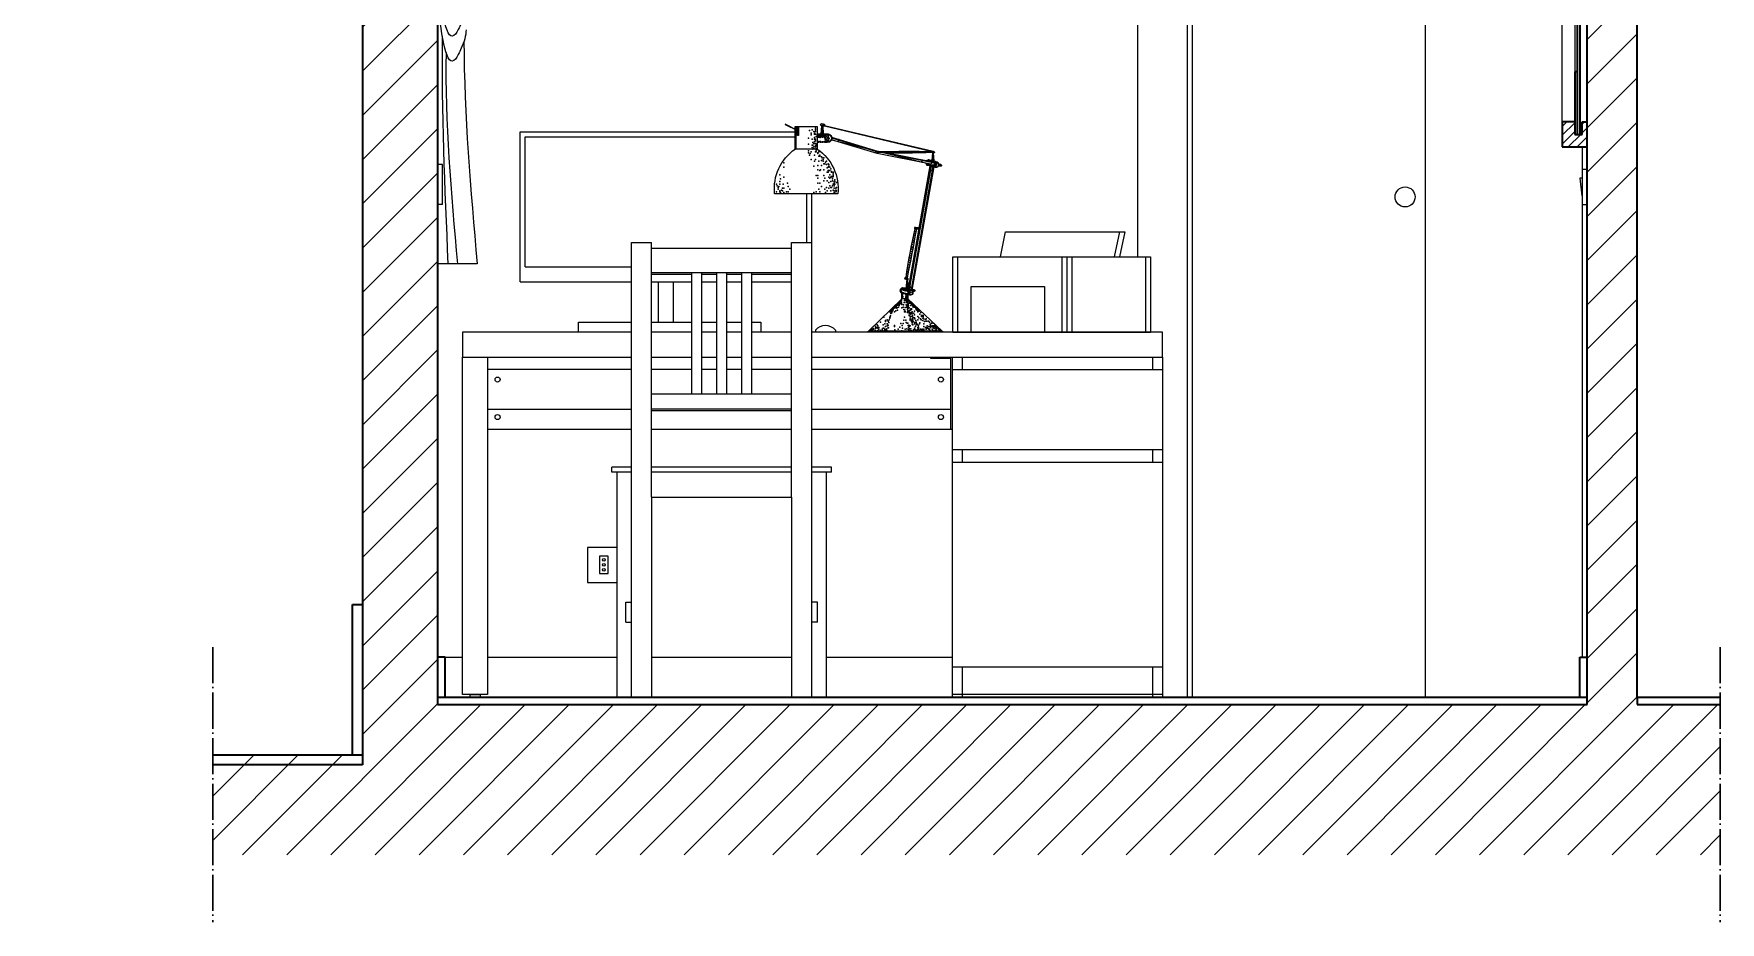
# Model space of a CAD drawing. Header units: inches. Extents: x -1073 to 749, y -113 to 910.
# Drawn here: x -354.7 to -17.3, y 566.3 to 743.9 of the extents above; entities that cross this region are included whole.
import ezdxf

# ---------------------------------------------------------------- set-up
doc = ezdxf.new("R2010")
doc.units = ezdxf.units.IN
doc.header["$MEASUREMENT"] = 0
doc.linetypes.add('ACAD_ISO04W100', pattern=[30, 24, -3, 0, -3])
for name, color, linetype, lineweight in [('A-LP-SEZIONI', 151, 'Continuous', 13), ('A-prsp-2', 137, 'Continuous', 13), ('A-SECT A-MCUT', 7, 'Continuous', 35)]:
    doc.layers.add(name, color=color, linetype=linetype, lineweight=lineweight)
doc.layers.add('A-SECT D-MCUT', color=181, linetype='Continuous')

# ---------------------------------------------------------------- blocks, each defined once
blk = doc.blocks.new('A$C1F7F70F7')
at = {"layer": 'A-prsp-2', "transparency": 33554687}
h = blk.add_hatch(dxfattribs=at)
h.set_pattern_fill('ANSI31', color=256, scale=0.005527, style=0)
h.set_pattern_definition([(45, (-9.1509337, -5.8787854), (-0.000488482534, 0.000488482534), [])])
h.paths.add_polyline_path([(0.2376, 0.4344), (0.2398, 0.4344), (0.2398, 0.4541), (0.2376, 0.4541)])
h = blk.add_hatch(dxfattribs=at)
h.set_pattern_fill('ANSI31', color=256, scale=0.022106, angle=42.7614, style=0)
h.set_pattern_definition([(87.761353, (-9.3766659, -5.522401), (-0.00276116556, 0.00010793855), [])])
h.paths.add_polyline_path([(0.0606, 0.3962, -0.487368), (0.0601, 0.3987, 0.006326), (-0.0614, 0.3989, -0.258695), (-0.0615, 0.3968), (-0.0615, 0.3967, 0.020675)])
h = blk.add_hatch(dxfattribs=at)
h.set_pattern_fill('ANSI31', color=256, scale=0.033159, style=0)
h.set_pattern_definition([(45, (-9.1382215, -5.8431066), (-0.0029308952, 0.0029308952), [])])
h.paths.add_polyline_path([(-0.0216, 0.2269, -0.018609), (-0.0217, 0.2269), (-0.0247, 0.2269, 0.005294), (-0.0039, 0.1175), (-0.0016, 0.1182, 0.018598)])
for p, q in [((-0.0618, 0.3991), (0.1797, 0.4561)), ((-0.0569, 0.3989), (0.1799, 0.455)), ((0.1814, 0.4599), (0.1813, 0.4598)), ((0.1818, 0.4597), (0.1868, 0.4604)), ((0.1823, 0.4594), (0.1873, 0.4601)), ((0.1824, 0.4556), (0.1875, 0.4565)), ((0.1836, 0.4554), (0.1826, 0.4373)), ((0.1829, 0.4587), (0.1878, 0.4595)), ((0.184, 0.4556), (0.1831, 0.4373)), ((0.1836, 0.4602), (0.1836, 0.4602)), ((0.1847, 0.4557), (0.1843, 0.4373)), ((0.1862, 0.4559), (0.1873, 0.4372)), ((0.1865, 0.456), (0.1876, 0.4373)), ((0.2431, 0.4541), (0.2431, 0.4043)), ((-0.0566, 0.3701), (0.1639, 0.4242)), ((0.0612, 0.3991), (0.1631, 0.4295)), ((0.0623, 0.3942), (0.1638, 0.4246)), ((0.0657, 0.399), (0.163, 0.4285)), ((0.1702, 0.4194), (0.1958, 0.4194)), ((0.1706, 0.4373), (0.1958, 0.4373)), ((-0.0621, 0.3959), (-0.0632, 0.3774)), ((-0.0618, 0.396), (-0.0629, 0.3776)), ((-0.0614, 0.3964), (-0.062, 0.3777)), ((-0.061, 0.3967), (-0.0588, 0.3785)), ((-0.0607, 0.3967), (-0.0586, 0.3785)), ((-0.058, 0.3745), (0.0498, 0.3959)), ((-0.0577, 0.3755), (0.044, 0.3957)), ((-0.057, 0.3706), (0.0623, 0.3942)), ((0.1958, 0.4043), (0.2446, 0.4043)), ((-0.0789, 0.3697), (-0.0746, 0.3697)), ((-0.0783, 0.3694), (-0.0746, 0.3694)), ((-0.0779, 0.369), (-0.0746, 0.369)), ((-0.0776, 0.3683), (-0.0745, 0.3683)), ((-0.0633, 0.3646), (-0.0147, 0.0908)), ((-0.0622, 0.3648), (-0.0137, 0.0916)), ((-0.0611, 0.3651), (-0.0127, 0.092)), ((-0.0571, 0.3661), (-0.0086, 0.0929)), ((-0.0559, 0.3665), (-0.0073, 0.0932)), ((-0.0551, 0.3666), (-0.0066, 0.0933)), ((-0.0547, 0.3668), (-0.0061, 0.0935)), ((-0.0218, 0.2302), (-0.0304, 0.2302)), ((-0.0223, 0.23), (-0.0304, 0.23)), ((-0.0226, 0.2297), (-0.0303, 0.2297)), ((-0.023, 0.2291), (-0.0302, 0.2291)), ((-0.0221, 0.2271), (-0.0299, 0.2271)), ((-0.0215, 0.2269), (-0.0298, 0.2269)), ((-0.0045, 0.1139), (-0.0055, 0.0936)), ((-0.0045, 0.1172), (0, 0.1185)), ((-0.0042, 0.117), (0.0003, 0.1184)), ((-0.0038, 0.1142), (0.0007, 0.1157)), ((-0.0037, 0.1167), (0.0008, 0.1181)), ((-0.0034, 0.1161), (0.0011, 0.1175)), ((-0.003, 0.1144), (-0.0009, 0.0946)), ((-0.0199, 0.0914), (-0.0148, 0.0914)), ((-0.0193, 0.0912), (-0.0148, 0.0912)), ((-0.0189, 0.0907), (-0.0148, 0.0907)), ((-0.0187, 0.09), (-0.0155, 0.09)), ((-0.0055, 0.0718), (-0.0055, 0.0808)), ((0.0077, 0.0718), (0.0077, 0.0842)), ((-0.0055, 0.0718), (0.0077, 0.0718)), ((-0.0818, 0), (0.0818, 0))]:
    blk.add_line(p, q, dxfattribs=at)
for points in [[(0.1497, 0.3048), (0.2907, 0.3048, 0.273505), (0.2446, 0.4043), (0.2446, 0.4541), (0.1958, 0.4541), (0.1958, 0.4043, 0.273505)], [(0.1811, 0.4551, 0.130303), (0.1818, 0.4552, 0.576801), (0.1821, 0.4595, 0.264517), (0.1808, 0.4597, 0.710752)], [(0.1684, 0.4197, 0.130303), (0.1713, 0.4195, 0.598804), (0.1758, 0.4361, 0.121835), (0.1703, 0.4373, 0.710752)], [(-0.0694, 0.3632, 0.130303), (-0.0674, 0.3636, 0.576801), (-0.0674, 0.3752, 0.264517), (-0.071, 0.3756, 0.710752)], [(-0.0641, 0.3959, 0.130303), (-0.0635, 0.3959, 0.331854), (-0.0629, 0.3988, 0.328319), (-0.0638, 0.3991, 0.500332)], [(0.0606, 0.3991, -0.130303), (0.0611, 0.3991, -0.576801), (0.0618, 0.3964, -0.264517), (0.061, 0.3961, -0.710752)], [(-0.0794, 0.3664, 0.130303), (-0.0789, 0.3664, 0.576801), (-0.0782, 0.3693, 0.264517), (-0.0791, 0.3697, 0.710752)], [(-0.0212, 0.227, -0.130303), (-0.0218, 0.2269, -0.576801), (-0.0225, 0.2298, -0.264517), (-0.0216, 0.2302, -0.710752)], [(-0.0045, 0.1139, 0.130303), (-0.004, 0.114, 0.576801), (-0.0042, 0.1171, 0.264517), (-0.0052, 0.1171, 0.710752)], [(-0.0205, 0.0882, 0.130303), (-0.0199, 0.0881, 0.576801), (-0.0192, 0.091, 0.264517), (-0.0201, 0.0914, 0.710752)], [(-0.0117, 0.0794, 0.130303), (-0.0097, 0.0797, 0.576801), (-0.0097, 0.0914, 0.264517), (-0.0134, 0.0917, 0.710752)]]:
    blk.add_lwpolyline(points, format="xyb", close=True, dxfattribs=at)
for points in [[(0.1813, 0.4594, 0.083661), (0.1809, 0.4593, 0.685038), (0.181, 0.4555)], [(0.1815, 0.4551), (0.187, 0.4561, 0.641064), (0.1865, 0.4606), (0.1811, 0.4598)], [(0.172, 0.4356, 0.083661), (0.1704, 0.4358, 0.685038), (0.1683, 0.421)], [(-0.0478, 0.3775, 0.177444), (-0.0516, 0.3801), (-0.0701, 0.3758)], [(0.0613, 0.3964, -0.083661), (0.061, 0.3964, -0.685038), (0.0606, 0.3989)], [(0.0609, 0.3991), (0.0655, 0.3991, -0.641064), (0.0657, 0.3962)], [(0.0664, 0.397, -0.174695), (0.0657, 0.3962), (0.0612, 0.3961)], [(-0.0787, 0.3693, 0.083661), (-0.079, 0.3694, 0.685038), (-0.0794, 0.3667)], [(-0.0696, 0.3747, 0.083661), (-0.0707, 0.3745, 0.685038), (-0.0697, 0.3641)], [(-0.0684, 0.3633), (-0.0494, 0.3681, 0.183148), (-0.0467, 0.372)], [(-0.0219, 0.2298, -0.083661), (-0.0216, 0.2299, -0.685038), (-0.0212, 0.2272)], [(-0.0048, 0.1169, 0.083661), (-0.0051, 0.1168, 0.685038), (-0.0046, 0.1141, 0.685038)], [(-0.0043, 0.114), (0.0006, 0.1155, 0.641064), (-0.0002, 0.1186), (-0.0049, 0.1172)], [(-0.0198, 0.0911, 0.083661), (-0.0201, 0.0911, 0.685038), (-0.0205, 0.0884, 0.685038)], [(-0.0119, 0.0908, 0.083661), (-0.0131, 0.0907, 0.685038), (-0.012, 0.0803, 0.685038)], [(-0.0107, 0.0794), (0.0083, 0.0843, 0.641064), (0.0061, 0.0963), (-0.0124, 0.092)], [(-0.0055, 0.0718), (-0.0818, 0, 0.414214), (-0.0829, -0.0011), (-0.0829, -0.0022), (0.0829, -0.0022), (0.0829, -0.0011, 0.414214), (0.0818, 0), (0.0077, 0.0718)]]:
    blk.add_lwpolyline(points, format="xyb", dxfattribs=at)
for points in [[(0.2376, 0.4541), (0.2376, 0.4344), (0.2398, 0.4344), (0.2398, 0.4541)], [(0.2398, 0.4457), (0.2671, 0.4596), (0.2671, 0.459), (0.2398, 0.4451)], [(0.1718, 0.431), (0.1687, 0.426), (0.1683, 0.4262), (0.1715, 0.4313), (0.1718, 0.431)], [(-0.0638, 0.3958), (-0.0619, 0.3959)], [(-0.0619, 0.3992), (-0.0635, 0.3991)], [(-0.0792, 0.3664), (-0.0738, 0.3664)], [(-0.0784, 0.3666), (-0.0739, 0.3666)], [(-0.0704, 0.3716), (-0.0683, 0.368), (-0.0687, 0.3678), (-0.0708, 0.3713), (-0.0704, 0.3715)], [(-0.0202, 0.0881), (-0.0166, 0.0881)], [(-0.0194, 0.0883), (-0.0165, 0.0884)], [(-0.0136, 0.0865), (-0.0097, 0.0851), (-0.0099, 0.0846), (-0.0138, 0.086), (-0.0136, 0.0865)]]:
    blk.add_lwpolyline(points, dxfattribs=at)
for centre, radius, start, end in [((0.1802, 0.4573), 0.00166, 315.8031, 60.4731), ((0.1505, 0.4242), 0.00333, 134.3613, 242.9193), ((0.1519, 0.4244), 0.00369, 141.8466, 236.0544), ((0.1649, 0.4284), 0.00762, 311.2552, 44.5755), ((-0.0648, 0.3975), 0.00151, 309.2421, 43.4847), ((-0.0633, 0.3976), 0.00214, 310.7011, 49.2989), ((-0.0087, -4.4037), 4.8029, 89.1759, 90.6291), ((0.0053, 1.8725), 1.4773, 267.4143, 272.1428), ((-0.0534, 0.3736), 0.00472, 155.8582, 227.8394), ((-0.0446, 0.3774), 0.00702, 327.7271, 16.9639), ((-0.0439, 0.3775), 0.00702, 327.6688, 16.9176), ((-0.0799, 0.3681), 0.00139, 311.8701, 45.6629), ((-0.0728, 0.3688), 0.00556, 317.0855, 61.4366), ((-0.0623, 0.3458), 0.012, 35.5827, 78.9702), ((-0.0635, 0.3438), 0.0138, 36.7235, 74.9555), ((5.1515, 1.1544), 5.2586, 190.1588, 191.3717), ((-1.4722, -0.0959), 1.4861, 8.2838, 12.5466), ((-0.0056, 0.1154), 0.00147, 316.9492, 57.8884), ((-0.0209, 0.0898), 0.00139, 311.8701, 45.6629), ((-0.0319, 0.1095), 0.0236, 322.5257, 356.2633), ((-0.0327, 0.1097), 0.0247, 322.5414, 353.2812), ((-0.0151, 0.085), 0.00556, 317.0855, 61.4366)]:
    blk.add_arc(centre, radius, start, end, dxfattribs=at)
for points in [[(0.181, 0.4555), (0.1812, 0.4555), (0.1813, 0.4555), (0.1817, 0.4556), (0.1819, 0.4558), (0.1822, 0.4562), (0.1823, 0.4564), (0.1826, 0.4569), (0.1826, 0.4572), (0.1826, 0.4578), (0.1825, 0.4581), (0.1824, 0.4585), (0.1822, 0.4587), (0.182, 0.4591), (0.1818, 0.4592), (0.1815, 0.4593), (0.1814, 0.4594), (0.1813, 0.4594), (0.1813, 0.4594), (0.1813, 0.4594), (0.1813, 0.4594)], [(0.1683, 0.421), (0.1689, 0.4209), (0.1695, 0.421), (0.1709, 0.4211), (0.172, 0.4215), (0.1734, 0.4229), (0.174, 0.4236), (0.1752, 0.4254), (0.1757, 0.4264), (0.176, 0.4287), (0.1759, 0.4299), (0.1756, 0.4316), (0.1751, 0.4325), (0.1743, 0.434), (0.1738, 0.4346), (0.1729, 0.4352), (0.1725, 0.4354), (0.1721, 0.4356), (0.1721, 0.4356), (0.172, 0.4356), (0.172, 0.4356)], [(0.0606, 0.3989), (0.0607, 0.3989), (0.0608, 0.3989), (0.0611, 0.3988), (0.0612, 0.3988), (0.0615, 0.3985), (0.0616, 0.3984), (0.0618, 0.3981), (0.0619, 0.398), (0.0619, 0.3976), (0.0619, 0.3974), (0.0618, 0.3971), (0.0618, 0.3969), (0.0616, 0.3967), (0.0615, 0.3966), (0.0614, 0.3965), (0.0613, 0.3964), (0.0613, 0.3964), (0.0613, 0.3964), (0.0613, 0.3964), (0.0613, 0.3964)], [(-0.0794, 0.3667), (-0.0793, 0.3667), (-0.0792, 0.3667), (-0.079, 0.3667), (-0.0788, 0.3668), (-0.0785, 0.367), (-0.0784, 0.3671), (-0.0782, 0.3675), (-0.0781, 0.3677), (-0.078, 0.3681), (-0.078, 0.3683), (-0.0781, 0.3686), (-0.0782, 0.3688), (-0.0783, 0.369), (-0.0784, 0.3691), (-0.0786, 0.3693), (-0.0787, 0.3693), (-0.0787, 0.3693), (-0.0787, 0.3693), (-0.0787, 0.3693), (-0.0787, 0.3693)], [(-0.0697, 0.3641), (-0.0692, 0.3641), (-0.0688, 0.3643), (-0.0679, 0.3646), (-0.0673, 0.3651), (-0.0665, 0.3662), (-0.0662, 0.3668), (-0.0657, 0.3682), (-0.0656, 0.369), (-0.0657, 0.3706), (-0.066, 0.3715), (-0.0665, 0.3725), (-0.067, 0.3731), (-0.0677, 0.374), (-0.0682, 0.3743), (-0.0689, 0.3746), (-0.0692, 0.3746), (-0.0695, 0.3747), (-0.0695, 0.3747), (-0.0695, 0.3747), (-0.0696, 0.3747)], [(-0.0212, 0.2272), (-0.0213, 0.2272), (-0.0214, 0.2272), (-0.0217, 0.2272), (-0.0219, 0.2273), (-0.0222, 0.2275), (-0.0223, 0.2277), (-0.0225, 0.228), (-0.0226, 0.2282), (-0.0226, 0.2286), (-0.0226, 0.2288), (-0.0226, 0.2291), (-0.0225, 0.2293), (-0.0223, 0.2296), (-0.0223, 0.2297), (-0.0221, 0.2298), (-0.022, 0.2298), (-0.0219, 0.2298), (-0.0219, 0.2298), (-0.0219, 0.2298), (-0.0219, 0.2298)], [(-0.0046, 0.1141), (-0.0045, 0.1142), (-0.0044, 0.1142), (-0.0042, 0.1143), (-0.004, 0.1144), (-0.0038, 0.1148), (-0.0038, 0.1149), (-0.0037, 0.1153), (-0.0036, 0.1155), (-0.0037, 0.1159), (-0.0038, 0.1161), (-0.0039, 0.1164), (-0.0041, 0.1165), (-0.0043, 0.1167), (-0.0044, 0.1168), (-0.0046, 0.1169), (-0.0047, 0.1169), (-0.0048, 0.1169), (-0.0048, 0.1169), (-0.0048, 0.1169), (-0.0048, 0.1169)], [(-0.0205, 0.0884), (-0.0204, 0.0884), (-0.0203, 0.0884), (-0.02, 0.0884), (-0.0198, 0.0885), (-0.0196, 0.0887), (-0.0194, 0.0889), (-0.0192, 0.0892), (-0.0191, 0.0894), (-0.0191, 0.0898), (-0.0191, 0.09), (-0.0191, 0.0903), (-0.0192, 0.0905), (-0.0194, 0.0908), (-0.0195, 0.0909), (-0.0196, 0.091), (-0.0197, 0.091), (-0.0198, 0.0911), (-0.0198, 0.0911), (-0.0198, 0.0911), (-0.0198, 0.0911)], [(-0.012, 0.0803), (-0.0116, 0.0803), (-0.0112, 0.0805), (-0.0102, 0.0808), (-0.0096, 0.0812), (-0.0089, 0.0824), (-0.0085, 0.083), (-0.0081, 0.0844), (-0.0079, 0.0852), (-0.008, 0.0868), (-0.0083, 0.0876), (-0.0088, 0.0887), (-0.0093, 0.0893), (-0.0101, 0.0901), (-0.0105, 0.0904), (-0.0113, 0.0907), (-0.0116, 0.0908), (-0.0119, 0.0908), (-0.0119, 0.0908), (-0.0119, 0.0908), (-0.0119, 0.0908)]]:
    blk.add_open_spline(points, degree=3, knots=[3.294068, 3.294068, 3.294068, 3.294068, 3.647859, 3.647859, 4.043866, 4.043866, 4.439873, 4.439873, 4.83588, 4.83588, 5.231886, 5.231886, 5.627893, 5.627893, 6.0239, 6.0239, 6.283185, 6.283185, 6.283185, 6.295262, 6.295262, 6.295262, 6.295262], dxfattribs=at)
for p in [(0.1999, 0.4526), (0.1742, 0.4197), (0.1749, 0.4201), (0.1755, 0.42), (0.1761, 0.4366), (0.1761, 0.4209), (0.1768, 0.4197), (0.1769, 0.4201), (0.1777, 0.4365), (0.1778, 0.4197), (0.1784, 0.4365), (0.1786, 0.4353), (0.179, 0.4208), (0.179, 0.4198), (0.1792, 0.4344), (0.1793, 0.4315), (0.1796, 0.4366), (0.1796, 0.4201), (0.1799, 0.4354), (0.1801, 0.4339), (0.1807, 0.4202), (0.1811, 0.4311), (0.1811, 0.4205), (0.1812, 0.4338), (0.1817, 0.4366), (0.1821, 0.4345), (0.1832, 0.4365), (0.1838, 0.4344), (0.1838, 0.4197), (0.1839, 0.4309), (0.1842, 0.4205), (0.1846, 0.4194), (0.185, 0.4196), (0.1852, 0.4198), (0.1856, 0.4362), (0.1858, 0.4348), (0.1863, 0.4311), (0.1871, 0.4348), (0.1873, 0.4364), (0.1873, 0.4318), (0.1877, 0.4204), (0.1879, 0.4366), (0.1887, 0.4196), (0.1889, 0.421), (0.1891, 0.4302), (0.1893, 0.4366), (0.1894, 0.4346), (0.1897, 0.42), (0.1909, 0.4205), (0.191, 0.4322), (0.1914, 0.42), (0.1918, 0.4206), (0.1921, 0.4362), (0.1922, 0.4341), (0.1925, 0.4305), (0.1929, 0.4197), (0.1936, 0.4205), (0.1943, 0.4368), (0.1943, 0.421), (0.1945, 0.4346), (0.1948, 0.4368), (0.1949, 0.4212), (0.1949, 0.4206), (0.1951, 0.43), (0.1952, 0.4352), (0.1953, 0.4319), (0.1956, 0.4356), (0.198, 0.4319), (0.198, 0.4149), (0.1999, 0.4489), (0.1999, 0.447), (0.1999, 0.447), (0.1999, 0.4432), (0.1999, 0.4376), (0.1999, 0.4262), (0.1999, 0.4225), (0.1999, 0.4225), (0.1999, 0.4168), (0.2018, 0.4394), (0.2018, 0.4376), (0.2018, 0.43), (0.2018, 0.4262), (0.2018, 0.4206), (0.2018, 0.4168), (0.2036, 0.4432), (0.2036, 0.4168), (0.2055, 0.4187), (0.2055, 0.4131), (0.2074, 0.447), (0.2074, 0.4262), (0.2074, 0.4131), (0.2093, 0.4394), (0.2093, 0.4357), (0.2131, 0.4451), (0.215, 0.4281), (0.215, 0.4149), (-0.0681, 0.3758), (-0.0674, 0.3761), (-0.0673, 0.3757), (-0.0671, 0.3759), (-0.0668, 0.3757), (-0.0664, 0.3762), (-0.0663, 0.3756), (-0.0661, 0.376), (-0.0658, 0.376), (-0.0656, 0.3753), (-0.0654, 0.3769), (-0.0653, 0.3763), (-0.0648, 0.3765), (-0.0645, 0.3768), (-0.0645, 0.376), (-0.0644, 0.3753), (-0.0641, 0.3766), (-0.0636, 0.3768), (-0.0633, 0.3754), (-0.0632, 0.3762), (-0.0631, 0.3773), (-0.0628, 0.377), (-0.0622, 0.3774), (-0.0621, 0.377), (-0.0618, 0.3752), (-0.0616, 0.3761), (-0.0613, 0.3771), (-0.0604, 0.3774), (-0.0604, 0.3757), (-0.0602, 0.3774), (-0.0599, 0.3776), (-0.0599, 0.3765), (-0.0593, 0.3772), (-0.059, 0.3776), (-0.0588, 0.378), (-0.0587, 0.3776), (-0.0586, 0.3751), (-0.0585, 0.3762), (-0.0582, 0.377), (-0.058, 0.378), (-0.0578, 0.3778), (-0.0573, 0.3786), (-0.0569, 0.3785), (-0.0568, 0.3783), (-0.0567, 0.378), (-0.0564, 0.3775), (-0.0564, 0.3768), (-0.0562, 0.3786), (-0.0558, 0.3787), (-0.0556, 0.3784), (-0.0555, 0.3768), (-0.0553, 0.3778), (-0.0552, 0.379), (-0.0547, 0.379), (-0.0546, 0.378), (-0.0545, 0.379), (-0.0544, 0.3789), (-0.0538, 0.3793), (-0.0536, 0.3793), (-0.0531, 0.3791), (-0.0531, 0.3789), (-0.0524, 0.3793), (-0.0523, 0.3793), (-0.0523, 0.3786), (-0.052, 0.3796), (-0.0518, 0.3799), (-0.0516, 0.3796), (-0.051, 0.3793), (-0.051, 0.379), (-0.0505, 0.3792), (0.1754, 0.3773), (0.1772, 0.3754), (0.181, 0.3848), (0.1829, 0.381), (0.1829, 0.3773), (0.1848, 0.3848), (0.1848, 0.3848), (0.1867, 0.3867), (0.1867, 0.3791), (0.1904, 0.3904), (0.1904, 0.3886), (0.1923, 0.398), (0.1923, 0.3886), (0.1923, 0.3773), (0.1942, 0.3961), (0.1942, 0.3942), (0.198, 0.4112), (0.198, 0.4055), (0.198, 0.4018), (0.198, 0.398), (0.1999, 0.4112), (0.1999, 0.4093), (0.1999, 0.398), (0.1999, 0.381), (0.2018, 0.3904), (0.2018, 0.3773), (0.2036, 0.4093), (0.2036, 0.4055), (0.2055, 0.4036), (0.2074, 0.4074), (0.2093, 0.398), (0.2093, 0.381), (0.2112, 0.3942), (0.2131, 0.3904), (0.215, 0.3999), (0.215, 0.3961), (-0.0662, 0.364), (-0.0655, 0.3742), (-0.0654, 0.3747), (-0.0654, 0.3646), (-0.0654, 0.3644), (-0.0648, 0.3744), (-0.0648, 0.3655), (-0.0648, 0.3646), (-0.0644, 0.3737), (-0.0644, 0.3662), (-0.0643, 0.3648), (-0.0641, 0.3649), (-0.0634, 0.3665), (-0.0633, 0.3747), (-0.0633, 0.374), (-0.0631, 0.3652), (-0.0627, 0.3668), (-0.0622, 0.3652), (-0.0618, 0.366), (-0.0618, 0.3652), (-0.0616, 0.3658), (-0.0613, 0.3658), (-0.0607, 0.3681), (-0.0607, 0.3658), (-0.0606, 0.3741), (-0.0606, 0.3673), (-0.06, 0.3655), (-0.0594, 0.3662), (-0.0592, 0.3675), (-0.0591, 0.3662), (-0.0588, 0.3667), (-0.0587, 0.3662), (-0.0585, 0.3664), (-0.0585, 0.3658), (-0.0582, 0.3667), (-0.0578, 0.3666), (-0.0575, 0.3682), (-0.0566, 0.367), (-0.0563, 0.3672), (-0.0559, 0.3684), (-0.0556, 0.3678), (-0.0551, 0.3673), (-0.0549, 0.3676), (-0.0542, 0.3691), (-0.0539, 0.3681), (-0.0537, 0.3681), (-0.0531, 0.3681), (-0.0526, 0.3681), (-0.0525, 0.3691), (-0.0523, 0.3688), (-0.0513, 0.3681), (-0.0511, 0.3696), (-0.051, 0.3685), (-0.0501, 0.3702), (-0.0501, 0.3685), (-0.05, 0.3694), (-0.0494, 0.3682), (-0.0493, 0.3691), (-0.0485, 0.3685), (-0.0476, 0.3694), (0.1603, 0.3528), (0.1603, 0.3509), (0.1603, 0.3471), (0.1603, 0.3452), (0.1603, 0.3433), (0.1622, 0.3396), (0.1622, 0.3396), (0.1622, 0.3377), (0.164, 0.3546), (0.164, 0.3528), (0.164, 0.3433), (0.164, 0.3433), (0.1659, 0.3603), (0.1659, 0.3415), (0.1678, 0.3641), (0.1678, 0.3565), (0.1678, 0.3471), (0.1678, 0.3396), (0.1697, 0.3697), (0.1697, 0.366), (0.1697, 0.3565), (0.1697, 0.3415), (0.1716, 0.3716), (0.1716, 0.3641), (0.1716, 0.3565), (0.1716, 0.3528), (0.1735, 0.3622), (0.1735, 0.3528), (0.1754, 0.3697), (0.1754, 0.3697), (0.1791, 0.3716), (0.1791, 0.3396), (0.181, 0.3716), (0.181, 0.3584), (0.181, 0.3452), (0.1867, 0.3678), (0.1886, 0.3584), (0.1886, 0.3584), (0.1904, 0.3565), (0.1942, 0.3678), (0.1942, 0.3584), (0.1942, 0.3452), (0.1942, 0.3396), (0.198, 0.3452), (0.2036, 0.366), (0.2697, 0.3735), (0.2697, 0.3641), (0.2697, 0.3415), (0.2772, 0.3377), (0.2791, 0.3471), (0.1527, 0.3302), (0.1527, 0.3302), (0.1527, 0.3188), (0.1527, 0.3113), (0.1546, 0.317), (0.1546, 0.3132), (0.1546, 0.3094), (0.1565, 0.3358), (0.1565, 0.332), (0.1565, 0.3264), (0.1584, 0.332), (0.1584, 0.3283), (0.1584, 0.3283), (0.1584, 0.3264), (0.1584, 0.3226), (0.1584, 0.317), (0.1584, 0.3113), (0.1584, 0.3113), (0.1584, 0.3075), (0.1603, 0.3264), (0.1603, 0.3132), (0.1622, 0.3339), (0.1622, 0.3226), (0.164, 0.3188), (0.1659, 0.332), (0.1659, 0.3188), (0.1659, 0.3113), (0.1678, 0.3226), (0.1697, 0.3302), (0.1697, 0.317), (0.1735, 0.3339), (0.1735, 0.3113), (0.1754, 0.3188), (0.1772, 0.3075), (0.1791, 0.3151), (0.181, 0.3339), (0.1867, 0.3207), (0.1904, 0.3283), (0.1904, 0.3094), (0.1923, 0.3151), (0.1942, 0.3283), (0.198, 0.3094), (0.2036, 0.3075), (0.2565, 0.3151), (0.2602, 0.3207), (0.2602, 0.3094), (0.2621, 0.3283), (0.264, 0.3094), (0.2697, 0.317), (0.2697, 0.3075), (0.2715, 0.3264), (0.2734, 0.317), (0.2734, 0.3113), (0.2753, 0.3132), (0.2772, 0.3075), (0.2791, 0.332), (0.2791, 0.3264), (0.2791, 0.3113), (0.2791, 0.3094), (0.281, 0.3207), (0.2829, 0.3188), (0.2829, 0.3151), (0.2847, 0.3226), (0.2866, 0.3264), (0.2866, 0.3094), (-0.0042, 0.1131), (-0.0098, 0.0919), (-0.0097, 0.0924), (-0.0086, 0.0918), (-0.0084, 0.0921), (-0.0082, 0.0919), (-0.0079, 0.0905), (-0.0075, 0.0809), (-0.0074, 0.0926), (-0.007, 0.0908), (-0.007, 0.0898), (-0.0068, 0.0921), (-0.0068, 0.0909), (-0.0066, 0.0919), (-0.0065, 0.0919), (-0.0064, 0.0817), (-0.0062, 0.0923), (-0.0059, 0.0878), (-0.0057, 0.0911), (-0.0054, 0.081), (-0.0053, 0.0795), (-0.0053, 0.0787), (-0.0053, 0.0779), (-0.0053, 0.0773), (-0.0053, 0.0762), (-0.0053, 0.0752), (-0.0052, 0.0967), (-0.0052, 0.0959), (-0.0052, 0.0946), (-0.0052, 0.0802), (-0.005, 0.0976), (-0.005, 0.0961), (-0.005, 0.0952), (-0.005, 0.0949), (-0.005, 0.0938), (-0.005, 0.0931), (-0.0049, 0.1028), (-0.0049, 0.102), (-0.0049, 0.0989), (-0.0049, 0.0949), (-0.0049, 0.0918), (-0.0049, 0.0909), (-0.0047, 0.1048), (-0.0047, 0.1038), (-0.0047, 0.1033), (-0.0047, 0.1), (-0.0047, 0.0997), (-0.0047, 0.0956), (-0.0047, 0.0788), (-0.0046, 0.0823), (-0.0046, 0.08), (-0.0046, 0.08), (-0.0046, 0.0753), (-0.0045, 0.1058), (-0.0045, 0.093), (-0.0045, 0.0818), (-0.0044, 0.1121), (-0.0044, 0.1066), (-0.0044, 0.1056), (-0.0044, 0.0966), (-0.0044, 0.0939), (-0.0044, 0.0792), (-0.0044, 0.0761), (-0.0042, 0.1111), (-0.0042, 0.1099), (-0.0042, 0.1088), (-0.0042, 0.107), (-0.0041, 0.1047), (-0.0041, 0.1012), (-0.0041, 0.0985), (-0.0041, 0.0824), (-0.0039, 0.1086), (-0.0039, 0.1037), (-0.0039, 0.1002), (-0.0039, 0.0982), (-0.0039, 0.0964), (-0.0039, 0.0951), (-0.0039, 0.0909), (-0.0039, 0.0788), (-0.0038, 0.0891), (-0.0038, 0.0797), (-0.0038, 0.0775), (-0.0038, 0.0762), (-0.0036, 0.1109), (-0.0034, 0.0928), (-0.0034, 0.081), (-0.0034, 0.0779), (-0.0032, 0.0933), (-0.0031, 0.0809), (-0.003, 0.0932), (-0.0027, 0.0916), (-0.0025, 0.0811), (-0.0025, 0.0777), (-0.0021, 0.0829), (-0.0021, 0.0823), (-0.002, 0.0934), (-0.0019, 0.0919), (-0.0012, 0.0914), (-0.0012, 0.0821), (-0.0012, 0.0805), (-0.0012, 0.0761), (-0.0011, 0.0941), (-0.0009, 0.0921), (-0.0009, 0.0894), (-0.0002, 0.0834), (-0.0001, 0.0933), (0.0002, 0.0943), (0.0005, 0.0941), (0.0007, 0.083), (0.0019, 0.0936), (0.002, 0.0923), (0.002, 0.0903), (0.0021, 0.0949), (0.0021, 0.0944), (0.0022, 0.0835), (0.0032, 0.0839), (0.0034, 0.0948), (0.0036, 0.0949), (0.0036, 0.0946), (0.004, 0.0938), (0.0041, 0.0907), (0.0043, 0.093), (0.0047, 0.0955), (0.0049, 0.0847), (0.0052, 0.0953), (0.0052, 0.0939), (0.0056, 0.0823), (0.0059, 0.0954), (0.0059, 0.0953), (0.0059, 0.0848), (0.0059, 0.077), (0.006, 0.0847), (0.006, 0.0803), (0.0065, 0.0946), (0.0065, 0.081), (0.0069, 0.082), (0.0069, 0.0774), (0.007, 0.0936), (0.007, 0.0848), (0.007, 0.0752), (0.0072, 0.0818), (0.0072, 0.0807), (0.0074, 0.0946), (0.0074, 0.0827), (0.0074, 0.0786), (0.0074, 0.0763), (0.0075, 0.0852), (0.0077, 0.0858), (0.0079, 0.0853), (0.008, 0.0943), (0.0081, 0.0916), (0.0085, 0.0868), (0.0086, 0.0937), (0.0089, 0.0857), (0.0092, 0.0867), (0.0092, 0.0865), (0.0095, 0.0875), (0.0097, 0.0921), (0.0098, 0.0886), (0.0102, 0.0891), (0.0102, 0.0876), (-0.0344, 0.041), (-0.0326, 0.0376), (-0.0309, 0.0444), (-0.0286, 0.0466), (-0.0286, 0.0463), (-0.0275, 0.0444), (-0.0275, 0.0427), (-0.0273, 0.0476), (-0.0268, 0.0502), (-0.0258, 0.0461), (-0.0253, 0.052), (-0.0241, 0.053), (-0.0241, 0.0495), (-0.0241, 0.0478), (-0.0237, 0.0507), (-0.0219, 0.0536), (-0.0216, 0.0551), (-0.0211, 0.053), (-0.0207, 0.053), (-0.0207, 0.0444), (-0.0198, 0.0546), (-0.019, 0.0556), (-0.0189, 0.0393), (-0.0183, 0.0585), (-0.0172, 0.0585), (-0.0172, 0.0547), (-0.0172, 0.053), (-0.017, 0.0556), (-0.0159, 0.058), (-0.0155, 0.0427), (-0.0155, 0.0393), (-0.0149, 0.0606), (-0.0141, 0.0593), (-0.0139, 0.0619), (-0.0138, 0.0495), (-0.0138, 0.0478), (-0.0138, 0.0393), (-0.0121, 0.0649), (-0.0121, 0.0615), (-0.0121, 0.0564), (-0.0121, 0.0495), (-0.0121, 0.041), (-0.0121, 0.0376), (-0.0107, 0.0655), (-0.0104, 0.0632), (-0.0104, 0.0615), (-0.0104, 0.0461), (-0.0097, 0.0637), (-0.0097, 0.0396), (-0.0092, 0.0403), (-0.0089, 0.0652), (-0.0087, 0.0632), (-0.0087, 0.0615), (-0.0087, 0.0513), (-0.0087, 0.0513), (-0.0087, 0.0455), (-0.0087, 0.0444), (-0.0084, 0.0383), (-0.0076, 0.0676), (-0.0076, 0.0507), (-0.0074, 0.0528), (-0.0069, 0.0667), (-0.0069, 0.0564), (-0.0069, 0.0564), (-0.0068, 0.0427), (-0.0066, 0.0691), (-0.0066, 0.0549), (-0.0063, 0.0689), (-0.0063, 0.0569), (-0.0061, 0.0593), (-0.0058, 0.0442), (-0.0053, 0.0747), (-0.0053, 0.0738), (-0.0053, 0.0728), (-0.0052, 0.0564), (-0.0052, 0.0513), (-0.0052, 0.0478), (-0.0052, 0.041), (-0.0051, 0.0664), (-0.005, 0.0739), (-0.005, 0.0704), (-0.005, 0.0585), (-0.005, 0.0476), (-0.0048, 0.0629), (-0.0046, 0.0726), (-0.0045, 0.0739), (-0.0044, 0.0729), (-0.0043, 0.052), (-0.0042, 0.0748), (-0.0041, 0.0724), (-0.0039, 0.0723), (-0.0038, 0.0746), (-0.0037, 0.0554), (-0.0037, 0.0525), (-0.0035, 0.0649), (-0.0035, 0.0632), (-0.0032, 0.0702), (-0.0026, 0.075), (-0.0025, 0.0723), (-0.0024, 0.0691), (-0.0018, 0.0667), (-0.0018, 0.0632), (-0.0018, 0.0581), (-0.0017, 0.0696), (-0.0017, 0.0668), (-0.0014, 0.0702), (-0.0012, 0.0737), (-0.0001, 0.0701), (-0.0001, 0.0427), (0.0002, 0.0699), (0.0007, 0.052), (0.0012, 0.0466), (0.0016, 0.0427), (0.002, 0.0676), (0.0025, 0.0637), (0.003, 0.0476), (0.0041, 0.058), (0.005, 0.053), (0.0055, 0.0732), (0.0059, 0.0724), (0.0064, 0.0746), (0.0067, 0.0726), (0.0071, 0.0732), (0.0073, 0.0738), (0.0074, 0.0588), (0.0077, 0.0516), (0.0082, 0.0609), (0.0084, 0.0684), (0.0084, 0.0684), (0.0085, 0.0644), (0.0097, 0.0668), (0.01, 0.0671), (0.0103, 0.0646), (0.011, 0.0655), (0.012, 0.0612), (0.012, 0.0595), (0.0123, 0.0632), (0.0131, 0.0617), (0.0136, 0.0566), (0.0138, 0.0612), (0.0138, 0.0595), (0.0141, 0.0635), (0.0146, 0.0596), (0.0151, 0.0526), (0.0155, 0.0629), (0.0155, 0.0595), (0.0171, 0.0461), (0.0172, 0.0598), (0.0175, 0.0572), (0.0181, 0.0516), (0.0183, 0.0585), (0.0193, 0.056), (0.0204, 0.0536), (0.0206, 0.0565), (0.0206, 0.0527), (0.0206, 0.0509), (0.0211, 0.0451), (0.0217, 0.0565), (0.0232, 0.0526), (0.024, 0.0424), (0.0245, 0.051), (0.025, 0.0531), (0.0253, 0.0515), (0.0271, 0.0487), (0.0275, 0.0509), (0.0275, 0.0458), (0.0287, 0.05), (0.0292, 0.0441), (0.0295, 0.0442), (0.0302, 0.0482), (0.0303, 0.0401), (0.0307, 0.0456), (0.0309, 0.0424), (0.0309, 0.0407), (0.032, 0.0445), (0.032, 0.0443), (0.0321, 0.0429), (0.0323, 0.0388), (0.0343, 0.0424), (-0.0789, 0.0022), (-0.0777, 0.0007), (-0.0767, 0.0022), (-0.0749, 0.0005), (-0.0748, 0.0035), (-0.0735, 0.0043), (-0.0722, 0.0061), (-0.0702, 0.0069), (-0.0694, 0.0087), (-0.0692, 0.0061), (-0.0692, 0.0061), (-0.0692, 0.0024), (-0.0689, 0.0035), (-0.0689, 0.003), (-0.0678, 0.0095), (-0.0665, 0.002), (-0.0662, 0.0076), (-0.066, 0.0103), (-0.066, 0.0072), (-0.0654, 0.0061), (-0.0652, 0.0121), (-0.0639, 0.0105), (-0.0635, 0.0118), (-0.0635, 0.0118), (-0.0635, 0.0061), (-0.0635, 0.0061), (-0.0617, 0.0174), (-0.0617, 0.0118), (-0.0617, 0.008), (-0.0613, 0.002), (-0.0598, 0.0118), (-0.0598, 0.0118), (-0.0598, 0.0099), (-0.0598, 0.0042), (-0.0579, 0.0174), (-0.0579, 0.0099), (-0.056, 0.0137), (-0.056, 0.0099), (-0.056, 0.008), (-0.0549, 0.0153), (-0.0546, 0.0017), (-0.0541, 0.0193), (-0.0541, 0.0099), (-0.0541, 0.0042), (-0.0522, 0.0099), (-0.0522, 0.0042), (-0.0522, 0.0042), (-0.0518, 0.0058), (-0.0515, 0.0222), (-0.0485, 0.0118), (-0.0485, 0.008), (-0.0482, 0.0058), (-0.0481, 0.0222), (-0.0466, 0.008), (-0.0466, 0.0042), (-0.0463, 0.0273), (-0.0463, 0.0222), (-0.0447, 0.008), (-0.0446, 0.0256), (-0.0428, 0.0212), (-0.0414, 0.0027), (-0.0409, 0.0269), (-0.0409, 0.0156), (-0.0409, 0.0099), (-0.0409, 0.0042), (-0.0395, 0.0341), (-0.0395, 0.0324), (-0.0395, 0.029), (-0.039, 0.0287), (-0.039, 0.0231), (-0.039, 0.0027), (-0.0378, 0.0341), (-0.0371, 0.0042), (-0.0361, 0.0341), (-0.0361, 0.0324), (-0.0359, 0.003), (-0.0353, 0.025), (-0.0353, 0.0024), (-0.0334, 0.0269), (-0.0334, 0.0042), (-0.032, 0.0184), (-0.0315, 0.0156), (-0.0315, 0.0005), (-0.0302, 0.0292), (-0.0302, 0.004), (-0.0296, 0.008), (-0.0292, 0.0118), (-0.0279, 0.002), (-0.0277, 0.0325), (-0.0277, 0.0325), (-0.0277, 0.025), (-0.0277, 0.0137), (-0.0277, 0.008), (-0.0277, 0.0042), (-0.0258, 0.0156), (-0.0258, 0.002), (-0.024, 0.0196), (-0.0239, 0.0174), (-0.0239, 0.0137), (-0.0239, 0.0137), (-0.0237, 0.0022), (-0.0232, 0.0232), (-0.0224, 0.0102), (-0.0214, 0.0271), (-0.0214, 0.0043), (-0.0207, 0.0359), (-0.0207, 0.029), (-0.0207, 0.0187), (-0.0202, 0.0156), (-0.0202, 0.0061), (-0.0183, 0.0292), (-0.0183, 0.0024), (-0.0183, 0.0024), (-0.0177, 0.0212), (-0.0164, 0.0306), (-0.0164, 0.025), (-0.0164, 0.0137), (-0.0157, 0.0354), (-0.0155, 0.0273), (-0.0155, 0.0187), (-0.0155, 0.0187), (-0.0155, 0.0153), (-0.0151, 0.032), (-0.0144, 0.0225), (-0.0141, 0.0214), (-0.0138, 0.0239), (-0.0138, 0.0239), (-0.0136, 0.0007), (-0.0126, 0.0325), (-0.0121, 0.0051), (-0.0107, 0.0328), (-0.0107, 0.0287), (-0.0107, 0.0118), (-0.0107, 0.0015), (-0.0104, 0.0256), (-0.0104, 0.0239), (-0.0092, 0.0046), (-0.0088, 0.0099), (-0.0087, 0.0341), (-0.0076, 0.0131), (-0.0076, 0.0082), (-0.0071, 0.0079), (-0.0071, 0.0035), (-0.0061, 0.0123), (-0.0058, 0.0175), (-0.004, 0.0175), (-0.0035, 0.0051), (-0.0018, 0.0187), (-0.0014, 0.0243), (0.0006, 0.0042), (0.0016, 0.0307), (0.0033, 0.0239), (0.005, 0.017), (0.0062, 0.0061), (0.0068, 0.0119), (0.0081, 0.0005), (0.0102, 0.017), (0.0119, 0.0085), (0.0157, 0.0042), (0.0232, 0.0024), (0.0239, 0.0119), (0.0239, 0.0102), (0.0326, 0.0339), (0.0339, 0.0318), (0.0345, 0.0306), (0.0345, 0.0287), (0.036, 0.0248), (0.037, 0.0191), (0.0376, 0.0068), (0.038, 0.0217), (0.038, 0.0129), (0.038, 0.0079), (0.0401, 0.0007), (0.0402, 0.025), (0.0402, 0.0156), (0.0402, 0.0118), (0.0414, 0.0046), (0.0421, 0.0042), (0.0425, 0.0025), (0.043, 0.0009), (0.044, 0.0231), (0.044, 0.0212), (0.044, 0.0099), (0.0453, 0.002), (0.0458, 0.0156), (0.0458, 0.0042), (0.0477, 0.0306), (0.0477, 0.0061), (0.0496, 0.0137), (0.0496, 0.0061), (0.051, 0.0017), (0.0515, 0.0042), (0.0552, 0.0199), (0.0554, 0.0012), (0.059, 0.008), (0.059, 0.0042), (0.0609, 0.0118), (0.0609, 0.008), (0.0611, 0.0012), (0.0627, 0.0134), (0.0628, 0.0061), (0.0647, 0.008), (0.0661, 0.0007), (0.0666, 0.01), (0.0666, 0.0061), (0.0674, 0.0017), (0.0704, 0.0042), (0.0705, 0.0059), (0.0733, 0.0022), (0.0739, 0.0043), (0.0752, 0.0025), (0.0767, 0.0012), (0.078, 0.0015)]:
    blk.add_point(p, dxfattribs=at)

msp = doc.modelspace()

# ---------------------------------------------------------------- hatches: boundary and pattern name
at = {"layer": 'A-SECT D-MCUT', "transparency": 33554559}
h = msp.add_hatch(dxfattribs=at)
h.set_pattern_fill('ANSI31', color=181, scale=50)
edge = h.paths.add_edge_path()
edge.add_line((-288.89, 909.8), (-273.89, 909.8))
edge.add_line((-273.89, 909.8), (-273.89, 894.8))
edge.add_line((-273.89, 894.8), (-18.89, 894.8))
edge.add_line((-18.89, 894.8), (-18.89, 879.8))
edge.add_line((-18.89, 879.8), (-33.89, 879.8))
edge.add_line((-33.89, 879.8), (-33.89, 609.8))
edge.add_line((-33.89, 609.8), (-17.28, 609.8))
edge.add_line((-17.28, 609.8), (-17.28, 579.8))
edge.add_line((-17.28, 579.8), (-318.89, 579.8))
edge.add_line((-318.89, 579.8), (-318.89, 599.8))
edge.add_line((-318.89, 599.8), (-288.89, 599.8))
edge.add_line((-288.89, 599.8), (-288.89, 707.3))
edge.add_line((-288.89, 707.3), (-273.89, 707.3))
edge.add_line((-273.89, 707.3), (-273.89, 609.8))
edge.add_line((-273.89, 609.8), (-43.89, 609.8))
edge.add_line((-43.89, 609.8), (-43.89, 800.86))
edge.add_line((-43.89, 800.86), (-43.88, 800.87))
edge.add_line((-43.88, 800.87), (-42.56, 800.87))
edge.add_arc((-42.56, 801.02), 0.15, 270, 450)
edge.add_line((-42.56, 801.17), (-43.89, 801.17))
edge.add_line((-43.89, 801.17), (-43.89, 879.8))
edge.add_line((-43.89, 879.8), (-273.89, 879.8))
edge.add_line((-273.89, 879.8), (-273.89, 861.3))
edge.add_line((-273.89, 861.3), (-288.89, 861.3))
edge.add_line((-288.89, 861.3), (-288.89, 909.8))
h.paths.add_polyline_path([(-288.89, 861.3), (-273.89, 861.3), (-273.89, 707.3), (-288.89, 707.3)], flags=17)
at = {"layer": 'A-SECT D-MCUT', "transparency": 33554687}
h = msp.add_hatch(dxfattribs=at)
h.set_pattern_fill('ANSI31', color=181, scale=10)
h.paths.add_polyline_path([(-43.89, 726.3), (-44.89, 726.3), (-44.89, 723.8), (-46.39, 723.8), (-46.39, 726.3), (-48.89, 726.3), (-48.89, 721.3), (-43.89, 721.3)])
h.paths.add_polyline_path([(-43.89, 806.2), (-48.89, 806.2), (-48.89, 801.2), (-46.39, 801.2), (-46.39, 803.7), (-44.89, 803.7), (-44.89, 801.2), (-43.89, 801.2)])
h.paths.add_polyline_path([(-662.12, 806.2), (-667.12, 806.2), (-667.12, 801.2), (-666.12, 801.2), (-666.12, 803.7), (-664.62, 803.7), (-664.62, 801.2), (-662.12, 801.2)])
h.paths.add_polyline_path([(-662.12, 726.3), (-664.62, 726.3), (-664.62, 723.8), (-666.12, 723.8), (-666.12, 726.3), (-667.12, 726.3), (-667.12, 721.3), (-662.12, 721.3)])
h.paths.add_polyline_path([(-427.12, 855.3), (-429.62, 855.3), (-429.62, 858.3), (-432.12, 858.3), (-432.12, 852.3), (-427.12, 852.3)])
h.paths.add_polyline_path([(-427.12, 861.3), (-432.12, 861.3), (-432.12, 858.3), (-429.62, 858.3), (-429.62, 855.3), (-427.12, 855.3)])
h.paths.add_polyline_path([(-427.12, 720.3), (-432.12, 720.3), (-432.12, 714.3), (-429.62, 714.3), (-429.62, 717.3), (-427.12, 717.3)])
h.paths.add_polyline_path([(-427.12, 717.3), (-429.62, 717.3), (-429.62, 714.3), (-432.12, 714.3), (-432.12, 711.3), (-427.12, 711.3)])
h.paths.add_polyline_path([(-442.12, 679.3), (-443.62, 679.3), (-443.62, 678.3, -1), (-444.12, 678.3), (-444.12, 679.3), (-445.87, 679.3), (-445.87, 677.8), (-445.8, 677.8), (-445.8, 677.15), (-445.92, 677.15), (-447.12, 677.15), (-447.12, 611.8), (-444.72, 611.8), (-444.72, 613.3, -1), (-444.52, 613.3), (-444.52, 611.8), (-443.62, 611.8), (-442.12, 611.8)])
h.paths.add_polyline_path([(-446.37, 679.3), (-447.12, 679.3), (-447.12, 677.8), (-446.37, 677.8)], flags=17)
h.paths.add_polyline_path([(-541.37, 679.3), (-542.12, 679.3), (-542.12, 677.8), (-541.37, 677.8)], flags=17)
h.paths.add_polyline_path([(-540.12, 679.3), (-540.87, 679.3), (-540.87, 677.8), (-540.8, 677.8), (-540.8, 677.15), (-542.12, 677.15), (-542.12, 664.35), (-540.85, 664.35, -1), (-540.85, 664.05), (-542.12, 664.05), (-542.12, 638.55), (-540.87, 638.55), (-540.87, 638.05), (-542.12, 638.05), (-542.12, 620.05), (-540.87, 620.05), (-540.87, 619.55), (-542.12, 619.55), (-542.12, 611.8), (-541.22, 611.8), (-541.22, 613.3, -1), (-541.02, 613.3), (-541.02, 611.8), (-540.12, 611.8)])
h.paths.add_polyline_path([(-580.12, 664.05), (-581.5, 664.05), (-581.48, 664.08, -0.722432), (-581.39, 664.35), (-580.12, 664.35), (-580.12, 677.15), (-581.45, 677.15), (-581.45, 677.8), (-581.37, 677.8), (-581.37, 679.3), (-582.12, 679.3), (-582.12, 611.8), (-581.22, 611.8), (-581.22, 613.3, -1), (-581.02, 613.3), (-581.02, 611.8), (-580.12, 611.8), (-580.12, 619.55), (-581.37, 619.55), (-581.37, 620.05), (-580.12, 620.05), (-580.12, 638.05), (-581.37, 638.05), (-581.37, 638.55), (-580.12, 638.55)])
h.paths.add_polyline_path([(-543.37, 638.55), (-542.12, 638.55), (-542.12, 639.3), (-580.12, 639.3), (-580.12, 638.55), (-578.87, 638.55), (-578.87, 638.05), (-580.12, 638.05), (-580.12, 637.3), (-542.12, 637.3), (-542.12, 638.05), (-543.37, 638.05)])
h.paths.add_polyline_path([(-442.12, 684.3), (-582.12, 684.3), (-582.12, 679.3), (-581.26, 679.3), (-581.26, 679.86, -1), (-580.98, 679.86), (-580.98, 679.3), (-580.12, 679.3), (-541.26, 679.3), (-541.26, 680.06), (-541.18, 679.99, -0.562453), (-540.98, 679.86), (-540.98, 679.3), (-540.12, 679.3), (-446.26, 679.3), (-446.26, 680.06), (-446.18, 679.99, -0.562453), (-445.98, 679.86), (-445.98, 679.3), (-444.12, 679.3), (-444.12, 680.3, -1), (-443.62, 680.3), (-443.62, 679.3), (-442.12, 679.3)])
h.paths.add_polyline_path([(-580.12, 679.3), (-580.87, 679.3), (-580.87, 677.8), (-580.12, 677.8)], flags=17)
h.paths.add_polyline_path([(-542.12, 620.8), (-580.12, 620.8), (-580.12, 620.05), (-578.87, 620.05), (-578.87, 619.55), (-580.12, 619.55), (-580.12, 618.8), (-542.12, 618.8), (-542.12, 619.55), (-543.37, 619.55), (-543.37, 620.05), (-542.12, 620.05)])
h.paths.add_polyline_path([(-543.62, 663.2), (-578.62, 663.2), (-578.62, 662.8), (-543.62, 662.8)])
h.paths.add_polyline_path([(-543.12, 664.3), (-543.8, 664.3, -1), (-543.8, 664.6), (-543.12, 664.6), (-543.12, 668.28), (-543.12, 673.8), (-544.12, 673.8), (-544.12, 668.35), (-544.12, 663.2), (-543.62, 663.2), (-543.62, 662.8), (-544.12, 662.8), (-544.12, 661.32), (-543.12, 661.32)])
h.paths.add_polyline_path([(-578.12, 673.8), (-579.12, 673.8), (-579.12, 664.6), (-578.43, 664.6, -1), (-578.43, 664.3), (-579.12, 664.3), (-579.12, 661.32), (-578.12, 661.32), (-578.12, 662.8), (-578.62, 662.8), (-578.62, 663.2), (-578.12, 663.2)])
h.paths.add_polyline_path([(-579.12, 664.3), (-579.32, 664.2), (-579.32, 664.33), (-579.32, 664.58), (-579.32, 664.7), (-579.12, 664.6), (-579.12, 665.1), (-579.75, 665.1), (-579.75, 665.7), (-580.12, 665.7), (-580.12, 664.35), (-580.02, 664.35), (-579.82, 664.45), (-579.82, 664.33), (-579.82, 664.08), (-579.82, 663.95), (-580.02, 664.05), (-580.12, 664.05), (-580.12, 662.5), (-579.12, 662.5), (-579.12, 663.5)])
h.paths.add_polyline_path([(-542.12, 664.05), (-542.22, 664.05), (-542.42, 663.95), (-542.42, 664.08), (-542.42, 664.33), (-542.42, 664.45), (-542.22, 664.35), (-542.12, 664.35), (-542.12, 665.7), (-542.5, 665.7), (-542.5, 665.1), (-543.12, 665.1), (-543.12, 664.6), (-542.92, 664.7), (-542.92, 664.58), (-542.92, 664.33), (-542.92, 664.2), (-543.12, 664.3), (-543.12, 662.5), (-542.12, 662.5)])

# ---------------------------------------------------------------- linework, layer by layer
at = {"layer": 'A-LP-SEZIONI', "transparency": 33554687}
for p, q in [((-133.89, 828.8), (-133.89, 699.3)), ((-123.89, 611.3), (-123.89, 819.8)), ((-122.89, 611.3), (-122.89, 818.8)), ((-48.89, 726.3), (-48.89, 801.2)), ((-46.39, 791.2), (-46.39, 736.3)), ((-44.89, 721.3), (-44.89, 716.8)), ((-43.89, 716.8), (-44.89, 716.8)), ((-44.89, 716.8), (-44.89, 709.8)), ((-44.99, 711.55), (-44.89, 711.55)), ((-44.89, 709.8), (-43.89, 709.8)), ((-44.89, 709.8), (-44.89, 619.3)), ((-235.07, 611.3), (-235.07, 702.17)), ((-235.07, 702.17), (-231.07, 702.17)), ((-231.07, 651.3), (-231.07, 702.17)), ((-203.07, 702.17), (-199.07, 702.17)), ((-203.07, 651.3), (-203.07, 702.17)), ((-199.07, 702.17), (-199.07, 611.3)), ((-231.07, 701.06), (-203.07, 701.06)), ((-231.07, 696.17), (-203.07, 696.17)), ((-231.07, 695.85), (-223.07, 695.85)), ((-223.07, 696.17), (-223.07, 671.95)), ((-221.07, 696.17), (-221.07, 671.95)), ((-221.07, 695.85), (-218.07, 695.85)), ((-218.07, 696.17), (-218.07, 671.95)), ((-218.07, 696.17), (-218.07, 671.95)), ((-216.07, 696.17), (-216.07, 671.95)), ((-216.07, 696.17), (-216.07, 671.95)), ((-216.07, 695.85), (-213.07, 695.85)), ((-213.07, 696.17), (-213.07, 671.95)), ((-211.07, 696.17), (-211.07, 671.95)), ((-211.07, 695.85), (-203.07, 695.85)), ((-175.19, 679), (-175.19, 679.3)), ((-171.19, 679), (-175.19, 679)), ((-171.19, 664.8), (-171.19, 679)), ((-170.89, 611.3), (-170.89, 679.3)), ((-168.89, 676.8), (-168.89, 679.3)), ((-130.89, 679.3), (-130.89, 676.8)), ((-128.89, 679.3), (-128.89, 611.3)), ((-235.07, 676.8), (-263.89, 676.8)), ((-223.07, 676.8), (-231.07, 676.8)), ((-218.07, 676.8), (-221.07, 676.8)), ((-213.07, 676.8), (-216.07, 676.8)), ((-203.07, 676.8), (-211.07, 676.8)), ((-171.19, 676.8), (-199.07, 676.8)), ((-170.89, 676.8), (-128.89, 676.8)), ((-231.07, 671.95), (-203.07, 671.95)), ((-235.07, 668.8), (-263.89, 668.8)), ((-231.07, 668.95), (-203.07, 668.95)), ((-231.07, 668.63), (-203.07, 668.63)), ((-171.19, 668.8), (-199.07, 668.8)), ((-235.07, 664.8), (-263.89, 664.8)), ((-203.07, 664.8), (-231.07, 664.8)), ((-170.89, 664.8), (-199.07, 664.8)), ((-170.89, 660.8), (-128.89, 660.8)), ((-170.89, 658.3), (-128.89, 658.3)), ((-168.89, 658.3), (-168.89, 660.8)), ((-130.89, 660.8), (-130.89, 658.3)), ((-235.07, 657.3), (-239.07, 657.3)), ((-239.07, 656.3), (-239.07, 657.3)), ((-235.07, 656.3), (-239.07, 656.3)), ((-238.07, 656.3), (-238.07, 611.3)), ((-203.07, 657.3), (-231.07, 657.3)), ((-203.07, 656.3), (-231.07, 656.3)), ((-195.07, 657.3), (-199.07, 657.3)), ((-195.07, 656.3), (-199.07, 656.3)), ((-196.07, 611.3), (-196.07, 656.3)), ((-195.07, 656.3), (-195.07, 657.3)), ((-231.07, 651.3), (-203.07, 651.3)), ((-231.07, 651.3), (-231.07, 611.3)), ((-203.07, 651.3), (-203.07, 611.3)), ((-236.24, 626.3), (-236.24, 630.3)), ((-236.24, 630.3), (-235.07, 630.3)), ((-197.91, 630.3), (-199.07, 630.3)), ((-197.91, 626.3), (-197.91, 630.3)), ((-236.24, 626.3), (-235.07, 626.3)), ((-197.91, 626.3), (-199.07, 626.3)), ((-272.39, 619.3), (-268.89, 619.3)), ((-263.89, 619.3), (-238.07, 619.3)), ((-231.07, 619.3), (-203.07, 619.3)), ((-196.07, 619.3), (-170.89, 619.3)), ((-128.89, 617.3), (-170.89, 617.3)), ((-168.89, 611.3), (-168.89, 617.3)), ((-130.89, 617.3), (-130.89, 611.3)), ((-267.39, 611.3), (-267.39, 611.8)), ((-267.39, 611.8), (-265.39, 611.8)), ((-265.39, 611.8), (-265.39, 611.3)), ((-128.89, 611.8), (-170.89, 611.8))]:
    msp.add_line(p, q, dxfattribs=at)
at = {"layer": 'A-LP-SEZIONI', "linetype": 'ACAD_ISO04W100', "lineweight": 30, "ltscale": 0.3, "transparency": 33554687}
for p, q in [((-318.89, 621.3), (-318.89, 566.3)), ((-17.28, 621.3), (-17.28, 566.3))]:
    msp.add_line(p, q, dxfattribs=at)
at = {"layer": 'A-LP-SEZIONI', "transparency": 33554687}
for points in [[(-44.89, 715.05), (-45.36, 715.05), (-44.99, 711.55), (-44.99, 711.55)], [(-235.07, 684.3), (-268.89, 684.3), (-268.89, 679.3), (-235.07, 679.3)], [(-223.07, 684.3), (-231.07, 684.3)], [(-218.07, 684.3), (-221.07, 684.3)], [(-213.07, 684.3), (-216.07, 684.3)], [(-203.07, 684.3), (-211.07, 684.3)], [(-199.07, 679.3), (-128.89, 679.3), (-128.89, 684.3), (-199.07, 684.3)], [(-231.07, 679.3), (-223.07, 679.3)], [(-221.07, 679.3), (-218.07, 679.3)], [(-216.07, 679.3), (-213.07, 679.3)], [(-211.07, 679.3), (-203.07, 679.3)], [(-238.07, 641.25), (-243.89, 641.25), (-243.89, 634.25), (-238.07, 634.25)]]:
    msp.add_lwpolyline(points, dxfattribs=at)
for points in [[(-268.89, 679.3), (-263.89, 679.3), (-263.89, 611.8), (-268.89, 611.8)], [(-241.52, 636), (-239.77, 636), (-239.77, 639.5), (-241.52, 639.5)]]:
    msp.add_lwpolyline(points, close=True, dxfattribs=at)
for centre, radius in [((-261.89, 674.8), 0.5), ((-173.19, 674.8), 0.5), ((-261.89, 667.3), 0.5), ((-173.19, 667.3), 0.5), ((-240.64, 638.75), 0.25), ((-240.64, 637.75), 0.25), ((-240.64, 636.75), 0.25)]:
    msp.add_circle(centre, radius, dxfattribs=at)
at = {"layer": 'A-prsp-2', "transparency": 33554687}
for p, q in [((-76.33, 818.8), (-76.33, 611.3)), ((-257.41, 694.3), (-257.41, 724.3)), ((-257.41, 724.3), (-202.33, 724.3)), ((-256.41, 697.3), (-256.41, 723.3)), ((-256.41, 723.3), (-202.33, 723.3)), ((-272.89, 717.8), (-273.89, 717.8)), ((-272.89, 709.8), (-272.89, 717.8)), ((-272.89, 709.8), (-273.89, 709.8)), ((-200.07, 711.93), (-200.07, 702.17)), ((-199.07, 711.93), (-199.07, 702.17)), ((-161.29, 699.3), (-160.26, 704.3)), ((-160.26, 704.3), (-136.42, 704.3)), ((-138.45, 699.3), (-137.42, 704.3)), ((-136.42, 704.3), (-137.44, 699.3)), ((-170.84, 684.3), (-170.84, 699.3)), ((-170.84, 699.3), (-131.27, 699.3)), ((-169.84, 684.3), (-169.84, 699.3)), ((-149.02, 699.3), (-149.02, 684.3)), ((-148.02, 699.3), (-148.02, 684.3)), ((-147.02, 699.3), (-147.02, 684.3)), ((-132.27, 699.3), (-132.27, 684.3)), ((-131.27, 699.3), (-131.27, 684.3)), ((-265.99, 697.95), (-273.89, 697.95)), ((-256.41, 697.3), (-235.07, 697.3)), ((-257.41, 694.3), (-235.07, 694.3)), ((-231.07, 694.3), (-223.07, 694.3)), ((-229.74, 694.3), (-229.74, 686.3)), ((-226.74, 694.3), (-226.74, 686.3)), ((-221.07, 694.3), (-218.07, 694.3)), ((-216.07, 694.3), (-213.07, 694.3)), ((-211.07, 694.3), (-203.07, 694.3)), ((-245.72, 684.3), (-245.72, 686.3)), ((-245.72, 686.3), (-235.07, 686.3)), ((-231.07, 686.3), (-223.07, 686.3)), ((-221.07, 686.3), (-218.07, 686.3)), ((-216.07, 686.3), (-213.07, 686.3)), ((-211.07, 686.3), (-209.25, 686.3)), ((-209.25, 686.3), (-209.25, 684.3)), ((-198.3, 684.66), (-198.3, 684.3)), ((-194.3, 684.66), (-194.3, 684.3)), ((-170.84, 684.3), (-148.02, 684.3)), ((-148.02, 684.3), (-131.27, 684.3))]:
    msp.add_line(p, q, dxfattribs=at)
msp.add_lwpolyline([(-152.48, 684.3), (-167.18, 684.3), (-167.18, 693.42), (-152.48, 693.42)], close=True, dxfattribs=at)
msp.add_circle((-80.33, 711.3), 2, dxfattribs=at)
msp.add_arc((-196.3, 682.98), 2.61, 39.8955, 140.1045, dxfattribs=at)
for points, knots in [([(-268.52, 750.95), (-268.41, 750.73), (-267.92, 749.33), (-268.81, 746.67), (-271.92, 740.32), (-273, 748.26), (-273.89, 754.79)], [6.420227, 6.420227, 6.420227, 6.420227, 7.269335, 11.600264, 14.062778, 25.563199, 25.563199, 25.563199, 25.563199]), ([(-268.21, 744.72), (-268.17, 743.61), (-268.91, 741.46), (-271.92, 735.32), (-273, 743.26), (-273.89, 749.79)], [7.88536, 7.88536, 7.88536, 7.88536, 11.600264, 14.062778, 25.563199, 25.563199, 25.563199, 25.563199])]:
    msp.add_open_spline(points, degree=3, knots=knots, dxfattribs=at)
for points in [[(-272.95, 743.47), (-273.17, 728.32), (-272.5, 713.13), (-271.83, 697.95)], [(-268.63, 742.4), (-268.58, 727.59), (-267.28, 712.77), (-265.99, 697.95)], [(-272.2, 740.2), (-272.46, 726.19), (-271.2, 712.07), (-269.94, 697.95)]]:
    msp.add_open_spline(points, degree=3, dxfattribs=at)
at = {"layer": 'A-SECT A-MCUT', "transparency": 33554687}
for p, q in [((-288.89, 909.8), (-288.89, 597.8)), ((-273.89, 879.8), (-273.89, 609.8)), ((-33.89, 611.3), (-33.89, 879.8)), ((-45.89, 803.7), (-45.89, 723.8)), ((-45.39, 803.7), (-45.39, 723.8)), ((-43.89, 609.8), (-43.89, 800.87)), ((-45.89, 736.3), (-46.39, 736.3)), ((-46.39, 736.3), (-46.39, 726.3)), ((-46.39, 726.3), (-48.89, 726.3)), ((-48.89, 726.3), (-48.89, 721.3)), ((-46.39, 726.3), (-46.39, 723.8)), ((-44.89, 723.8), (-44.89, 726.3)), ((-44.89, 726.3), (-43.89, 726.3)), ((-46.39, 723.8), (-44.89, 723.8)), ((-48.89, 721.3), (-43.89, 721.3)), ((-290.89, 599.8), (-290.89, 629.8)), ((-290.89, 629.8), (-288.89, 629.8)), ((-272.39, 619.3), (-273.89, 619.3)), ((-272.39, 611.3), (-272.39, 619.3)), ((-45.39, 611.3), (-45.39, 619.3)), ((-45.39, 619.3), (-43.89, 619.3)), ((-273.89, 611.3), (-43.89, 611.3)), ((-33.89, 611.3), (-17.28, 611.3)), ((-33.89, 611.3), (-33.89, 609.8)), ((-273.89, 609.8), (-43.89, 609.8)), ((-33.89, 609.8), (-17.28, 609.8)), ((-318.89, 599.8), (-288.89, 599.8)), ((-288.89, 597.8), (-318.89, 597.8))]:
    msp.add_line(p, q, dxfattribs=at)

# ---------------------------------------------------------------- block references
at = {"layer": 'A-prsp-2', "transparency": 33554687, "xscale": -90, "yscale": 90, "zscale": 90}
msp.add_blockref('A$C1F7F70F7', (-180.32, 684.5), dxfattribs=at)

doc.saveas('drawing.dxf')
